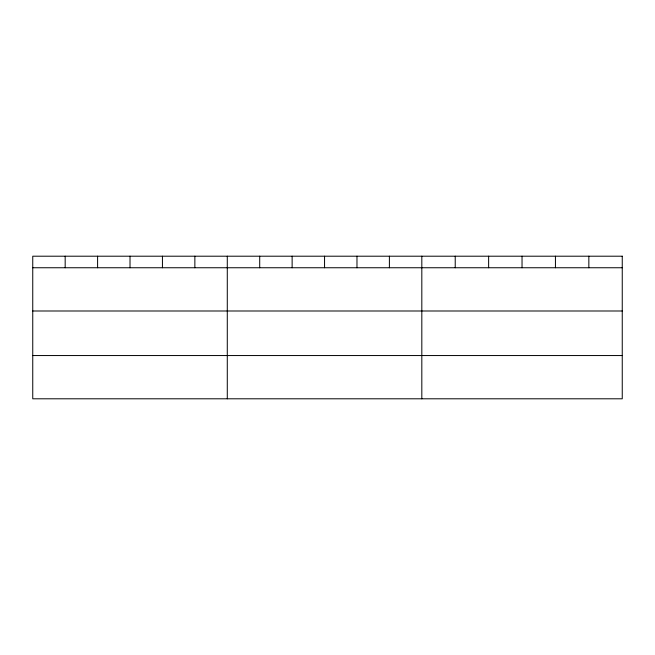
<?xml version="1.0" encoding="UTF-8"?>
<svg xmlns="http://www.w3.org/2000/svg" width="655" height="655" viewBox="0 0 655 655"><rect width="100%" height="100%" fill="white"/><g stroke="black" fill="none" stroke-linecap="round" stroke-linejoin="round"><path stroke-width="0.98" d="M32.75 267.748L622.25 267.748M32.75 310.994L622.25 310.994M32.75 355.55L622.25 355.55M588.845 256.203L588.845 267.748M555.44 256.203L555.44 267.748M522.035 256.203L522.035 267.748M488.63 256.203L488.63 267.748M455.225 256.203L455.225 267.748M421.82 256.203L421.82 398.797M389.398 256.203L389.398 267.748M356.975 256.203L356.975 267.748M324.552 256.203L324.552 267.748M292.13 256.203L292.13 267.748M259.707 256.203L259.707 267.748M227.285 256.203L227.285 398.797M194.862 256.203L194.862 267.748M162.44 256.203L162.44 267.748M130.018 256.203L130.018 267.748M97.595 256.203L97.595 267.748M65.172 256.203L65.172 267.748M622.25 256.203L32.75 256.203L32.75 398.797L622.25 398.797L622.25 256.203"/></g></svg>
